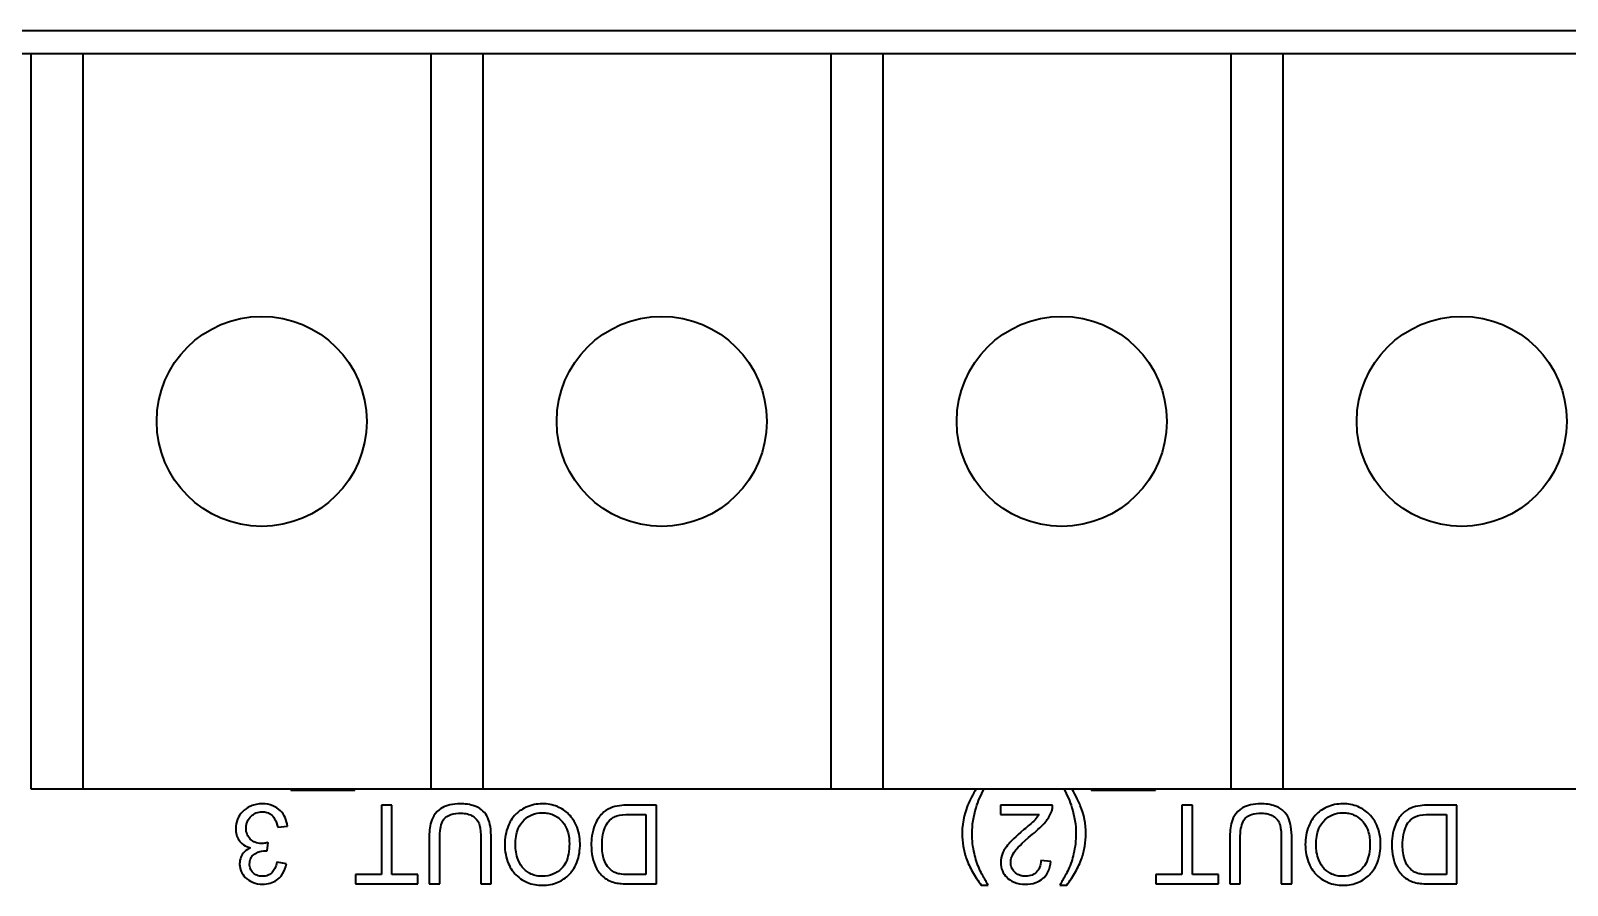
# Model space of a CAD drawing. Header units: millimetres. Extents: x 0 to 5945, y 0 to 4205.
# Drawn here: x 1643.91 to 1673.18, y 262.35 to 278.62 of the extents above; entities that cross this region are included whole.
import ezdxf

# ---------------------------------------------------------------- set-up
doc = ezdxf.new("R2010")
doc.units = ezdxf.units.MM
doc.header["$LTSCALE"] = 5
doc.layers.add('가시적인 것(ISO)', color=3, linetype='Continuous', lineweight=40)

msp = doc.modelspace()

# ---------------------------------------------------------------- linework, layer by layer
at = {"layer": '가시적인 것(ISO)'}
for p, q in [((1744.737, 278.623), (1574.737, 278.623)), ((1643.907, 278.183), (1637.287, 278.183)), ((1643.907, 278.183), (1643.907, 264.183)), ((1644.907, 278.183), (1643.907, 278.183)), ((1644.907, 264.183), (1644.907, 278.183)), ((1651.527, 278.183), (1644.907, 278.183)), ((1651.527, 278.183), (1651.527, 264.183)), ((1652.527, 278.183), (1651.527, 278.183)), ((1652.527, 264.183), (1652.527, 278.183)), ((1659.147, 278.183), (1652.527, 278.183)), ((1659.147, 278.183), (1659.147, 264.183)), ((1660.147, 278.183), (1659.147, 278.183)), ((1660.147, 264.183), (1660.147, 278.183)), ((1666.767, 278.183), (1660.147, 278.183)), ((1666.767, 278.183), (1666.767, 264.183)), ((1667.767, 278.183), (1666.767, 278.183)), ((1667.767, 264.183), (1667.767, 278.183)), ((1674.387, 278.183), (1667.767, 278.183)), ((1643.907, 264.183), (1644.907, 264.183)), ((1644.907, 264.183), (1651.527, 264.183)), ((1648.859, 264.183), (1648.859, 264.156)), ((1648.859, 264.156), (1650.08, 264.156)), ((1650.08, 264.156), (1650.08, 264.183)), ((1651.527, 264.183), (1652.527, 264.183)), ((1652.527, 264.183), (1659.147, 264.183)), ((1659.147, 264.183), (1660.147, 264.183)), ((1660.147, 264.183), (1666.767, 264.183)), ((1664.109, 264.183), (1664.109, 264.156)), ((1664.109, 264.156), (1665.33, 264.156)), ((1665.33, 264.156), (1665.33, 264.183)), ((1666.767, 264.183), (1667.767, 264.183)), ((1667.767, 264.183), (1674.387, 264.183)), ((1650.786, 263.873), (1650.587, 263.873)), ((1650.587, 263.873), (1650.587, 262.55)), ((1650.786, 262.55), (1650.786, 263.873)), ((1655.825, 263.873), (1655.284, 263.873)), ((1655.825, 262.373), (1655.825, 263.873)), ((1663.373, 263.873), (1662.382, 263.873)), ((1662.382, 263.873), (1662.382, 263.696)), ((1666.036, 263.873), (1665.837, 263.873)), ((1665.837, 263.873), (1665.837, 262.55)), ((1666.036, 262.55), (1666.036, 263.873)), ((1671.075, 263.873), (1670.534, 263.873)), ((1671.075, 262.373), (1671.075, 263.873)), ((1648.611, 263.451), (1648.795, 263.475)), ((1655.306, 263.696), (1655.627, 263.696)), ((1655.627, 263.696), (1655.627, 262.55)), ((1662.382, 263.696), (1663.117, 263.696)), ((1670.556, 263.696), (1670.877, 263.696)), ((1670.877, 263.696), (1670.877, 262.55)), ((1648.412, 263.001), (1648.432, 263.162)), ((1651.498, 263.24), (1651.498, 262.373)), ((1651.697, 262.373), (1651.697, 263.238)), ((1652.479, 263.238), (1652.479, 262.373)), ((1652.678, 262.373), (1652.678, 263.24)), ((1666.748, 263.24), (1666.748, 262.373)), ((1666.947, 262.373), (1666.947, 263.238)), ((1667.729, 263.238), (1667.729, 262.373)), ((1667.928, 262.373), (1667.928, 263.24)), ((1648.777, 262.756), (1648.593, 262.789)), ((1650.587, 262.55), (1650.091, 262.55)), ((1650.091, 262.55), (1650.091, 262.373)), ((1651.28, 262.55), (1650.786, 262.55)), ((1651.28, 262.373), (1651.28, 262.55)), ((1655.627, 262.55), (1655.311, 262.55)), ((1663.339, 262.801), (1663.149, 262.82)), ((1665.837, 262.55), (1665.341, 262.55)), ((1665.341, 262.55), (1665.341, 262.373)), ((1666.53, 262.55), (1666.036, 262.55)), ((1666.53, 262.373), (1666.53, 262.55)), ((1670.877, 262.55), (1670.561, 262.55)), ((1650.091, 262.373), (1651.28, 262.373)), ((1651.498, 262.373), (1651.697, 262.373)), ((1652.479, 262.373), (1652.678, 262.373)), ((1655.309, 262.373), (1655.825, 262.373)), ((1662.013, 262.348), (1662.144, 262.348)), ((1663.511, 262.348), (1663.643, 262.348)), ((1665.341, 262.373), (1666.53, 262.373)), ((1666.748, 262.373), (1666.947, 262.373)), ((1667.729, 262.373), (1667.928, 262.373)), ((1670.559, 262.373), (1671.075, 262.373))]:
    msp.add_line(p, q, dxfattribs=at)
for centre in [(1648.307, 271.183), (1655.927, 271.183), (1663.547, 271.183), (1671.167, 271.183)]:
    msp.add_circle(centre, 2, dxfattribs=at)
for points, knots in [([(1661.919, 264.183), (1661.854, 264.083), (1661.8, 263.975), (1661.72, 263.781), (1661.649, 263.592), (1661.649, 263.33)], [-0.1832014, -0.1832014, -0.1832014, -0.1832014, -0.0787799, -0.0787799, 0, 0, 0, 0]), ([(1661.839, 263.331), (1661.839, 263.499), (1661.865, 263.663), (1661.954, 263.948), (1662.006, 264.068), (1662.068, 264.183)], [-0.10471142, -0.10471142, -0.10471142, -0.10471142, -0.05443322, -0.05443322, -0.01516202, -0.01516202, -0.01516202, -0.01516202]), ([(1663.587, 264.183), (1663.649, 264.068), (1663.702, 263.948), (1663.79, 263.663), (1663.817, 263.499), (1663.817, 263.331)], [-0.08956306, -0.08956306, -0.08956306, -0.08956306, -0.05028586, -0.05028586, 0, 0, 0, 0]), ([(1664.006, 263.33), (1664.006, 263.515), (1663.971, 263.693), (1663.877, 263.922), (1663.825, 264.045), (1663.736, 264.183)], [-0.233985, -0.233985, -0.233985, -0.233985, -0.0717624, -0.0717624, -0.01692, -0.01692, -0.01692, -0.01692]), ([(1648.319, 263.898), (1648.279, 263.898), (1648.24, 263.895), (1648.166, 263.88), (1648.131, 263.87), (1648.03, 263.826), (1647.979, 263.785), (1647.9, 263.703), (1647.869, 263.657), (1647.824, 263.549), (1647.813, 263.49), (1647.813, 263.429)], [-0.06985908, -0.06985908, -0.06985908, -0.06985908, -0.0607385, -0.0607385, -0.05217226, -0.05217226, -0.03520118, -0.03520118, -0.01818642, -0.01818642, 0, 0, 0, 0]), ([(1648.009, 263.433), (1648.009, 263.455), (1648.011, 263.478), (1648.019, 263.521), (1648.025, 263.542), (1648.052, 263.604), (1648.078, 263.637), (1648.131, 263.688), (1648.162, 263.709), (1648.235, 263.739), (1648.276, 263.746), (1648.317, 263.746)], [-0.04480517, -0.04480517, -0.04480517, -0.04480517, -0.03953756, -0.03953756, -0.03452526, -0.03452526, -0.02387614, -0.02387614, -0.01249682, -0.01249682, 0, 0, 0, 0]), ([(1648.317, 263.746), (1648.348, 263.746), (1648.378, 263.742), (1648.434, 263.724), (1648.46, 263.711), (1648.514, 263.67), (1648.536, 263.643), (1648.582, 263.564), (1648.6, 263.506), (1648.611, 263.451)], [-0.04276956, -0.04276956, -0.04276956, -0.04276956, -0.03481239, -0.03481239, -0.02718734, -0.02718734, -0.01690671, -0.01690671, 0, 0, 0, 0]), ([(1648.795, 263.475), (1648.79, 263.531), (1648.777, 263.585), (1648.731, 263.685), (1648.7, 263.728), (1648.619, 263.809), (1648.571, 263.84), (1648.455, 263.887), (1648.387, 263.898), (1648.319, 263.898)], [-0.06885089, -0.06885089, -0.06885089, -0.06885089, -0.0529579, -0.0529579, -0.03766992, -0.03766992, -0.02055925, -0.02055925, 0, 0, 0, 0]), ([(1652.085, 263.898), (1652.021, 263.898), (1651.956, 263.893), (1651.84, 263.866), (1651.789, 263.847), (1651.72, 263.807), (1651.662, 263.771), (1651.572, 263.658), (1651.549, 263.606), (1651.507, 263.461), (1651.498, 263.349), (1651.498, 263.24)], [-0.1827395, -0.1827395, -0.1827395, -0.1827395, -0.1243095, -0.1243095, -0.0742781, -0.0742781, -0.0514626, -0.0514626, -0.0329561, -0.0329561, 0, 0, 0, 0]), ([(1652.678, 263.24), (1652.678, 263.313), (1652.674, 263.391), (1652.653, 263.52), (1652.638, 263.578), (1652.591, 263.681), (1652.56, 263.724), (1652.49, 263.789), (1652.442, 263.826), (1652.277, 263.887), (1652.178, 263.898), (1652.085, 263.898)], [-0.1666428, -0.1666428, -0.1666428, -0.1666428, -0.120317, -0.120317, -0.0849202, -0.0849202, -0.0527526, -0.0527526, -0.028158, -0.028158, 0, 0, 0, 0]), ([(1653.653, 263.898), (1653.6, 263.898), (1653.547, 263.893), (1653.443, 263.871), (1653.394, 263.855), (1653.243, 263.787), (1653.18, 263.732), (1653.077, 263.628), (1653.032, 263.547), (1652.956, 263.363), (1652.936, 263.245), (1652.936, 263.125)], [-0.08052814, -0.08052814, -0.08052814, -0.08052814, -0.075448, -0.075448, -0.0704261, -0.0704261, -0.05969695, -0.05969695, -0.03604414, -0.03604414, 0, 0, 0, 0]), ([(1653.141, 263.123), (1653.141, 263.226), (1653.155, 263.333), (1653.224, 263.497), (1653.263, 263.549), (1653.349, 263.634), (1653.399, 263.667), (1653.518, 263.717), (1653.586, 263.728), (1653.654, 263.728)], [-0.08165834, -0.08165834, -0.08165834, -0.08165834, -0.05685822, -0.05685822, -0.03882835, -0.03882835, -0.0205962, -0.0205962, 0, 0, 0, 0]), ([(1654.371, 263.142), (1654.371, 263.203), (1654.365, 263.263), (1654.34, 263.38), (1654.322, 263.437), (1654.27, 263.553), (1654.227, 263.629), (1654.092, 263.762), (1654.018, 263.811), (1653.848, 263.882), (1653.752, 263.898), (1653.653, 263.898)], [-0.1419282, -0.1419282, -0.1419282, -0.1419282, -0.11405, -0.11405, -0.0863552, -0.0863552, -0.0554723, -0.0554723, -0.0295193, -0.0295193, 0, 0, 0, 0]), ([(1653.654, 263.728), (1653.69, 263.728), (1653.725, 263.725), (1653.793, 263.712), (1653.825, 263.702), (1653.915, 263.664), (1653.967, 263.627), (1654.045, 263.548), (1654.088, 263.494), (1654.154, 263.328), (1654.167, 263.236), (1654.167, 263.145)], [-0.1304948, -0.1304948, -0.1304948, -0.1304948, -0.1101568, -0.1101568, -0.0908219, -0.0908219, -0.0538229, -0.0538229, -0.0272604, -0.0272604, 0, 0, 0, 0]), ([(1655.284, 263.873), (1655.187, 263.873), (1655.061, 263.863), (1654.887, 263.791), (1654.837, 263.757), (1654.743, 263.663), (1654.696, 263.602), (1654.594, 263.351), (1654.585, 263.207), (1654.585, 263.115)], [-0.1013045, -0.1013045, -0.1013045, -0.1013045, -0.0660401, -0.0660401, -0.0467074, -0.0467074, -0.0277304, -0.0277304, 0, 0, 0, 0]), ([(1662.989, 263.318), (1663.086, 263.398), (1663.175, 263.479), (1663.285, 263.612), (1663.325, 263.675), (1663.351, 263.745)], [-0.05177971, -0.05177971, -0.05177971, -0.05177971, -0.02233854, -0.02233854, 0, 0, 0, 0]), ([(1663.351, 263.745), (1663.359, 263.765), (1663.365, 263.786), (1663.372, 263.829), (1663.374, 263.851), (1663.373, 263.873)], [-0.01312176, -0.01312176, -0.01312176, -0.01312176, -0.00656352, -0.00656352, 0, 0, 0, 0]), ([(1667.335, 263.898), (1667.271, 263.898), (1667.206, 263.893), (1667.09, 263.866), (1667.039, 263.847), (1666.97, 263.807), (1666.912, 263.771), (1666.822, 263.658), (1666.799, 263.606), (1666.757, 263.461), (1666.748, 263.349), (1666.748, 263.24)], [-0.1827395, -0.1827395, -0.1827395, -0.1827395, -0.1243095, -0.1243095, -0.0742781, -0.0742781, -0.0514626, -0.0514626, -0.0329561, -0.0329561, 0, 0, 0, 0]), ([(1667.928, 263.24), (1667.928, 263.313), (1667.924, 263.391), (1667.903, 263.52), (1667.888, 263.578), (1667.841, 263.681), (1667.81, 263.724), (1667.74, 263.789), (1667.692, 263.826), (1667.527, 263.887), (1667.428, 263.898), (1667.335, 263.898)], [-0.1666428, -0.1666428, -0.1666428, -0.1666428, -0.120317, -0.120317, -0.0849202, -0.0849202, -0.0527526, -0.0527526, -0.028158, -0.028158, 0, 0, 0, 0]), ([(1668.903, 263.898), (1668.85, 263.898), (1668.797, 263.893), (1668.693, 263.871), (1668.644, 263.855), (1668.493, 263.787), (1668.43, 263.732), (1668.327, 263.628), (1668.282, 263.547), (1668.206, 263.363), (1668.186, 263.245), (1668.186, 263.125)], [-0.08052814, -0.08052814, -0.08052814, -0.08052814, -0.075448, -0.075448, -0.0704261, -0.0704261, -0.05969695, -0.05969695, -0.03604414, -0.03604414, 0, 0, 0, 0]), ([(1668.391, 263.123), (1668.391, 263.226), (1668.405, 263.333), (1668.474, 263.497), (1668.513, 263.549), (1668.599, 263.634), (1668.649, 263.667), (1668.768, 263.717), (1668.836, 263.728), (1668.904, 263.728)], [-0.08165834, -0.08165834, -0.08165834, -0.08165834, -0.05685822, -0.05685822, -0.03882835, -0.03882835, -0.0205962, -0.0205962, 0, 0, 0, 0]), ([(1669.621, 263.142), (1669.621, 263.203), (1669.615, 263.263), (1669.59, 263.38), (1669.572, 263.437), (1669.52, 263.553), (1669.477, 263.629), (1669.342, 263.762), (1669.268, 263.811), (1669.098, 263.882), (1669.002, 263.898), (1668.903, 263.898)], [-0.1419282, -0.1419282, -0.1419282, -0.1419282, -0.11405, -0.11405, -0.0863552, -0.0863552, -0.0554723, -0.0554723, -0.0295193, -0.0295193, 0, 0, 0, 0]), ([(1668.904, 263.728), (1668.94, 263.728), (1668.975, 263.725), (1669.043, 263.712), (1669.075, 263.702), (1669.165, 263.664), (1669.217, 263.627), (1669.295, 263.548), (1669.338, 263.494), (1669.404, 263.328), (1669.417, 263.236), (1669.417, 263.145)], [-0.1304948, -0.1304948, -0.1304948, -0.1304948, -0.1101568, -0.1101568, -0.0908219, -0.0908219, -0.0538229, -0.0538229, -0.0272604, -0.0272604, 0, 0, 0, 0]), ([(1670.534, 263.873), (1670.437, 263.873), (1670.311, 263.863), (1670.137, 263.791), (1670.087, 263.757), (1669.993, 263.663), (1669.946, 263.602), (1669.844, 263.351), (1669.835, 263.207), (1669.835, 263.115)], [-0.1013045, -0.1013045, -0.1013045, -0.1013045, -0.0660401, -0.0660401, -0.0467074, -0.0467074, -0.0277304, -0.0277304, 0, 0, 0, 0]), ([(1647.813, 263.429), (1647.813, 263.389), (1647.817, 263.349), (1647.837, 263.275), (1647.851, 263.241), (1647.89, 263.18), (1647.917, 263.147), (1647.998, 263.09), (1648.045, 263.071), (1648.093, 263.06)], [-0.0613968, -0.0613968, -0.0613968, -0.0613968, -0.04487794, -0.04487794, -0.02976308, -0.02976308, -0.0150421, -0.0150421, 0, 0, 0, 0]), ([(1648.303, 263.141), (1648.26, 263.141), (1648.218, 263.148), (1648.146, 263.179), (1648.116, 263.199), (1648.064, 263.252), (1648.044, 263.281), (1648.015, 263.352), (1648.009, 263.392), (1648.009, 263.433)], [-0.04828106, -0.04828106, -0.04828106, -0.04828106, -0.03456334, -0.03456334, -0.02296734, -0.02296734, -0.01228332, -0.01228332, 0, 0, 0, 0]), ([(1651.697, 263.238), (1651.697, 263.301), (1651.7, 263.367), (1651.719, 263.473), (1651.731, 263.521), (1651.768, 263.594), (1651.786, 263.618), (1651.838, 263.662), (1651.872, 263.68), (1651.969, 263.712), (1652.038, 263.719), (1652.102, 263.719)], [-0.06580544, -0.06580544, -0.06580544, -0.06580544, -0.05062257, -0.05062257, -0.03951225, -0.03951225, -0.0306635, -0.0306635, -0.01915675, -0.01915675, 0, 0, 0, 0]), ([(1652.102, 263.719), (1652.143, 263.719), (1652.184, 263.715), (1652.269, 263.694), (1652.302, 263.678), (1652.356, 263.646), (1652.382, 263.623), (1652.433, 263.557), (1652.447, 263.519), (1652.474, 263.419), (1652.479, 263.326), (1652.479, 263.238)], [-0.0552723, -0.0552723, -0.0552723, -0.0552723, -0.05006966, -0.05006966, -0.04418631, -0.04418631, -0.03650006, -0.03650006, -0.02622502, -0.02622502, 0, 0, 0, 0]), ([(1654.79, 263.112), (1654.79, 263.178), (1654.794, 263.247), (1654.82, 263.385), (1654.84, 263.434), (1654.877, 263.514), (1654.904, 263.555), (1654.939, 263.591)], [-0.03646535, -0.03646535, -0.03646535, -0.03646535, -0.02628406, -0.02628406, -0.01488015, -0.01488015, 0, 0, 0, 0]), ([(1654.939, 263.591), (1654.957, 263.608), (1654.976, 263.623), (1655.026, 263.652), (1655.055, 263.662), (1655.136, 263.689), (1655.218, 263.696), (1655.306, 263.696)], [-0.03972134, -0.03972134, -0.03972134, -0.03972134, -0.03404767, -0.03404767, -0.02637667, -0.02637667, 0, 0, 0, 0]), ([(1663.117, 263.696), (1663.095, 263.66), (1663.068, 263.626), (1662.974, 263.527), (1662.899, 263.468), (1662.827, 263.408)], [-0.04103729, -0.04103729, -0.04103729, -0.04103729, -0.02838873, -0.02838873, 0, 0, 0, 0]), ([(1666.947, 263.238), (1666.947, 263.301), (1666.95, 263.367), (1666.969, 263.473), (1666.981, 263.521), (1667.018, 263.594), (1667.036, 263.618), (1667.088, 263.662), (1667.122, 263.68), (1667.219, 263.712), (1667.288, 263.719), (1667.352, 263.719)], [-0.06580544, -0.06580544, -0.06580544, -0.06580544, -0.05062257, -0.05062257, -0.03951225, -0.03951225, -0.0306635, -0.0306635, -0.01915675, -0.01915675, 0, 0, 0, 0]), ([(1667.352, 263.719), (1667.393, 263.719), (1667.434, 263.715), (1667.519, 263.694), (1667.552, 263.678), (1667.606, 263.646), (1667.632, 263.623), (1667.683, 263.557), (1667.697, 263.519), (1667.724, 263.419), (1667.729, 263.326), (1667.729, 263.238)], [-0.0552723, -0.0552723, -0.0552723, -0.0552723, -0.05006966, -0.05006966, -0.04418631, -0.04418631, -0.03650006, -0.03650006, -0.02622502, -0.02622502, 0, 0, 0, 0]), ([(1670.04, 263.112), (1670.04, 263.178), (1670.044, 263.247), (1670.07, 263.385), (1670.09, 263.434), (1670.127, 263.514), (1670.154, 263.555), (1670.189, 263.591)], [-0.03646535, -0.03646535, -0.03646535, -0.03646535, -0.02628406, -0.02628406, -0.01488015, -0.01488015, 0, 0, 0, 0]), ([(1670.189, 263.591), (1670.207, 263.608), (1670.226, 263.623), (1670.276, 263.652), (1670.305, 263.662), (1670.386, 263.689), (1670.468, 263.696), (1670.556, 263.696)], [-0.03972134, -0.03972134, -0.03972134, -0.03972134, -0.03404767, -0.03404767, -0.02637667, -0.02637667, 0, 0, 0, 0]), ([(1648.432, 263.162), (1648.409, 263.156), (1648.384, 263.15), (1648.342, 263.143), (1648.322, 263.141), (1648.303, 263.141)], [-0.01294612, -0.01294612, -0.01294612, -0.01294612, -0.00574067, -0.00574067, 0, 0, 0, 0]), ([(1654.167, 263.145), (1654.167, 263.078), (1654.162, 263.008), (1654.14, 262.887), (1654.124, 262.832), (1654.079, 262.738), (1654.052, 262.697), (1653.97, 262.618), (1653.914, 262.581), (1653.79, 262.529), (1653.722, 262.517), (1653.652, 262.517)], [-0.09205293, -0.09205293, -0.09205293, -0.09205293, -0.07187986, -0.07187986, -0.05512906, -0.05512906, -0.04039251, -0.04039251, -0.02097998, -0.02097998, 0, 0, 0, 0]), ([(1653.653, 262.347), (1653.706, 262.347), (1653.758, 262.351), (1653.858, 262.37), (1653.905, 262.384), (1654.032, 262.438), (1654.103, 262.488), (1654.206, 262.594), (1654.265, 262.665), (1654.355, 262.893), (1654.371, 263.019), (1654.371, 263.142)], [-0.1914347, -0.1914347, -0.1914347, -0.1914347, -0.1588981, -0.1588981, -0.1283406, -0.1283406, -0.0734868, -0.0734868, -0.0371408, -0.0371408, 0, 0, 0, 0]), ([(1661.649, 263.33), (1661.649, 263.25), (1661.655, 263.17), (1661.682, 263.014), (1661.702, 262.938), (1661.728, 262.863)], [-0.04764847, -0.04764847, -0.04764847, -0.04764847, -0.02365155, -0.02365155, 0, 0, 0, 0]), ([(1661.882, 262.949), (1661.868, 263.012), (1661.857, 263.075), (1661.842, 263.203), (1661.839, 263.267), (1661.839, 263.331)], [-0.03855357, -0.03855357, -0.03855357, -0.03855357, -0.01921174, -0.01921174, 0, 0, 0, 0]), ([(1662.827, 263.408), (1662.654, 263.261), (1662.581, 263.186), (1662.464, 263.054), (1662.433, 262.99), (1662.396, 262.899), (1662.384, 262.842), (1662.384, 262.783)], [-0.03516027, -0.03516027, -0.03516027, -0.03516027, -0.0294768, -0.0294768, -0.01769867, -0.01769867, 0, 0, 0, 0]), ([(1662.574, 262.779), (1662.574, 262.816), (1662.582, 262.852), (1662.611, 262.927), (1662.634, 262.966), (1662.691, 263.044), (1662.765, 263.134), (1662.989, 263.318)], [-0.2183426, -0.2183426, -0.2183426, -0.2183426, -0.1577583, -0.1577583, -0.0869803, -0.0869803, 0, 0, 0, 0]), ([(1663.817, 263.331), (1663.817, 263.267), (1663.813, 263.202), (1663.799, 263.074), (1663.788, 263.01), (1663.773, 262.947)], [-0.03878008, -0.03878008, -0.03878008, -0.03878008, -0.01945438, -0.01945438, 0, 0, 0, 0]), ([(1663.928, 262.863), (1663.954, 262.938), (1663.974, 263.014), (1664, 263.17), (1664.006, 263.25), (1664.006, 263.33)], [-0.04764837, -0.04764837, -0.04764837, -0.04764837, -0.02399687, -0.02399687, 0, 0, 0, 0]), ([(1669.417, 263.145), (1669.417, 263.078), (1669.412, 263.008), (1669.39, 262.887), (1669.374, 262.832), (1669.329, 262.738), (1669.302, 262.697), (1669.22, 262.618), (1669.164, 262.581), (1669.04, 262.529), (1668.972, 262.517), (1668.902, 262.517)], [-0.09205293, -0.09205293, -0.09205293, -0.09205293, -0.07187986, -0.07187986, -0.05512906, -0.05512906, -0.04039251, -0.04039251, -0.02097998, -0.02097998, 0, 0, 0, 0]), ([(1668.903, 262.347), (1668.956, 262.347), (1669.008, 262.351), (1669.108, 262.37), (1669.155, 262.384), (1669.282, 262.438), (1669.353, 262.488), (1669.456, 262.594), (1669.515, 262.665), (1669.605, 262.893), (1669.621, 263.019), (1669.621, 263.142)], [-0.1914347, -0.1914347, -0.1914347, -0.1914347, -0.1588981, -0.1588981, -0.1283406, -0.1283406, -0.0734868, -0.0734868, -0.0371408, -0.0371408, 0, 0, 0, 0]), ([(1648.093, 263.06), (1648.052, 263.041), (1648.013, 263.017), (1647.944, 262.949), (1647.924, 262.912), (1647.894, 262.841), (1647.886, 262.799), (1647.886, 262.756)], [-0.03177885, -0.03177885, -0.03177885, -0.03177885, -0.0229015, -0.0229015, -0.0130002, -0.0130002, 0, 0, 0, 0]), ([(1648.076, 262.753), (1648.076, 262.771), (1648.078, 262.79), (1648.085, 262.825), (1648.09, 262.841), (1648.107, 262.88), (1648.122, 262.901), (1648.172, 262.947), (1648.21, 262.965), (1648.28, 262.994), (1648.331, 263.003), (1648.383, 263.003)], [-0.03345342, -0.03345342, -0.03345342, -0.03345342, -0.03023829, -0.03023829, -0.02729522, -0.02729522, -0.02280998, -0.02280998, -0.01561743, -0.01561743, 0, 0, 0, 0]), ([(1648.383, 263.003), (1648.387, 263.003), (1648.391, 263.003), (1648.401, 263.002), (1648.407, 263.001), (1648.412, 263.001)], [-0.002882985, -0.002882985, -0.002882985, -0.002882985, -0.001682254, -0.001682254, 0, 0, 0, 0]), ([(1652.936, 263.125), (1652.936, 263.06), (1652.942, 262.995), (1652.966, 262.871), (1652.984, 262.813), (1653.052, 262.655), (1653.106, 262.59), (1653.228, 262.466), (1653.315, 262.423), (1653.458, 262.363), (1653.554, 262.347), (1653.653, 262.347)], [-0.06480513, -0.06480513, -0.06480513, -0.06480513, -0.05981322, -0.05981322, -0.05512545, -0.05512545, -0.04655354, -0.04655354, -0.0296574, -0.0296574, 0, 0, 0, 0]), ([(1653.652, 262.517), (1653.615, 262.517), (1653.579, 262.52), (1653.508, 262.535), (1653.474, 262.546), (1653.399, 262.58), (1653.346, 262.611), (1653.263, 262.697), (1653.223, 262.75), (1653.155, 262.923), (1653.141, 263.024), (1653.141, 263.123)], [-0.1516136, -0.1516136, -0.1516136, -0.1516136, -0.1220791, -0.1220791, -0.0935316, -0.0935316, -0.0558687, -0.0558687, -0.0298206, -0.0298206, 0, 0, 0, 0]), ([(1654.585, 263.115), (1654.585, 263.036), (1654.592, 262.956), (1654.624, 262.805), (1654.648, 262.739), (1654.715, 262.611), (1654.762, 262.552), (1654.822, 262.502)], [-0.06427655, -0.06427655, -0.06427655, -0.06427655, -0.04327347, -0.04327347, -0.02318587, -0.02318587, 0, 0, 0, 0]), ([(1655.055, 262.581), (1655.029, 262.591), (1655.005, 262.604), (1654.959, 262.637), (1654.938, 262.657), (1654.89, 262.712), (1654.856, 262.756), (1654.8, 262.912), (1654.79, 263.012), (1654.79, 263.112)], [-0.08863704, -0.08863704, -0.08863704, -0.08863704, -0.07259706, -0.07259706, -0.05563873, -0.05563873, -0.02994642, -0.02994642, 0, 0, 0, 0]), ([(1661.728, 262.863), (1661.76, 262.774), (1661.8, 262.688), (1661.895, 262.516), (1661.951, 262.43), (1662.013, 262.348)], [-0.05910636, -0.05910636, -0.05910636, -0.05910636, -0.03070392, -0.03070392, 0, 0, 0, 0]), ([(1661.979, 262.654), (1661.959, 262.702), (1661.94, 262.75), (1661.908, 262.848), (1661.894, 262.898), (1661.882, 262.949)], [-0.03112118, -0.03112118, -0.03112118, -0.03112118, -0.01562574, -0.01562574, 0, 0, 0, 0]), ([(1663.643, 262.348), (1663.704, 262.43), (1663.761, 262.516), (1663.856, 262.688), (1663.896, 262.774), (1663.928, 262.863)], [-0.05911167, -0.05911167, -0.05911167, -0.05911167, -0.02840499, -0.02840499, 0, 0, 0, 0]), ([(1663.773, 262.947), (1663.761, 262.896), (1663.747, 262.846), (1663.714, 262.747), (1663.696, 262.699), (1663.675, 262.652)], [-0.03115365, -0.03115365, -0.03115365, -0.03115365, -0.01545144, -0.01545144, 0, 0, 0, 0]), ([(1668.186, 263.125), (1668.186, 263.06), (1668.192, 262.995), (1668.216, 262.871), (1668.234, 262.813), (1668.302, 262.655), (1668.356, 262.59), (1668.478, 262.466), (1668.565, 262.423), (1668.708, 262.363), (1668.804, 262.347), (1668.903, 262.347)], [-0.06480513, -0.06480513, -0.06480513, -0.06480513, -0.05981322, -0.05981322, -0.05512545, -0.05512545, -0.04655354, -0.04655354, -0.0296574, -0.0296574, 0, 0, 0, 0]), ([(1668.902, 262.517), (1668.865, 262.517), (1668.829, 262.52), (1668.758, 262.535), (1668.724, 262.546), (1668.649, 262.58), (1668.596, 262.611), (1668.513, 262.697), (1668.473, 262.75), (1668.405, 262.923), (1668.391, 263.024), (1668.391, 263.123)], [-0.1516136, -0.1516136, -0.1516136, -0.1516136, -0.1220791, -0.1220791, -0.0935316, -0.0935316, -0.0558687, -0.0558687, -0.0298206, -0.0298206, 0, 0, 0, 0]), ([(1669.835, 263.115), (1669.835, 263.036), (1669.842, 262.956), (1669.874, 262.805), (1669.898, 262.739), (1669.965, 262.611), (1670.012, 262.552), (1670.072, 262.502)], [-0.06427655, -0.06427655, -0.06427655, -0.06427655, -0.04327347, -0.04327347, -0.02318587, -0.02318587, 0, 0, 0, 0]), ([(1670.305, 262.581), (1670.279, 262.591), (1670.255, 262.604), (1670.209, 262.637), (1670.188, 262.657), (1670.14, 262.712), (1670.106, 262.756), (1670.05, 262.912), (1670.04, 263.012), (1670.04, 263.112)], [-0.08863704, -0.08863704, -0.08863704, -0.08863704, -0.07259706, -0.07259706, -0.05563873, -0.05563873, -0.02994642, -0.02994642, 0, 0, 0, 0]), ([(1647.886, 262.756), (1647.886, 262.731), (1647.889, 262.707), (1647.899, 262.658), (1647.906, 262.635), (1647.931, 262.578), (1647.955, 262.535), (1648.035, 262.454), (1648.084, 262.425), (1648.194, 262.379), (1648.259, 262.367), (1648.325, 262.367)], [-0.07233212, -0.07233212, -0.07233212, -0.07233212, -0.0618739, -0.0618739, -0.05139769, -0.05139769, -0.03589481, -0.03589481, -0.02003156, -0.02003156, 0, 0, 0, 0]), ([(1648.322, 262.518), (1648.303, 262.518), (1648.284, 262.52), (1648.248, 262.526), (1648.231, 262.531), (1648.187, 262.55), (1648.162, 262.567), (1648.12, 262.61), (1648.104, 262.633), (1648.081, 262.689), (1648.076, 262.72), (1648.076, 262.753)], [-0.03959792, -0.03959792, -0.03959792, -0.03959792, -0.03345358, -0.03345358, -0.02773396, -0.02773396, -0.01817037, -0.01817037, -0.00966614, -0.00966614, 0, 0, 0, 0]), ([(1648.593, 262.789), (1648.587, 262.747), (1648.576, 262.704), (1648.544, 262.637), (1648.527, 262.611), (1648.489, 262.574), (1648.464, 262.553), (1648.394, 262.524), (1648.358, 262.518), (1648.322, 262.518)], [-0.06301122, -0.06301122, -0.06301122, -0.06301122, -0.03990409, -0.03990409, -0.02276781, -0.02276781, -0.01085121, -0.01085121, 0, 0, 0, 0]), ([(1648.325, 262.367), (1648.374, 262.367), (1648.423, 262.373), (1648.513, 262.399), (1648.554, 262.418), (1648.622, 262.465), (1648.666, 262.501), (1648.742, 262.621), (1648.764, 262.688), (1648.777, 262.756)], [-0.09774393, -0.09774393, -0.09774393, -0.09774393, -0.06922545, -0.06922545, -0.04258642, -0.04258642, -0.02086501, -0.02086501, 0, 0, 0, 0]), ([(1655.311, 262.55), (1655.262, 262.55), (1655.208, 262.552), (1655.122, 262.562), (1655.085, 262.569), (1655.055, 262.581)], [-0.02271504, -0.02271504, -0.02271504, -0.02271504, -0.00972271, -0.00972271, 0, 0, 0, 0]), ([(1662.144, 262.348), (1662.11, 262.406), (1662.073, 262.472), (1662.021, 262.568), (1661.996, 262.616), (1661.979, 262.654)], [-0.03315715, -0.03315715, -0.03315715, -0.03315715, -0.01248793, -0.01248793, 0, 0, 0, 0]), ([(1662.384, 262.783), (1662.384, 262.727), (1662.394, 262.673), (1662.436, 262.572), (1662.466, 262.529), (1662.53, 262.467), (1662.573, 262.431), (1662.707, 262.377), (1662.78, 262.367), (1662.852, 262.367)], [-0.1091803, -0.1091803, -0.1091803, -0.1091803, -0.0754246, -0.0754246, -0.0432877, -0.0432877, -0.0215861, -0.0215861, 0, 0, 0, 0]), ([(1662.856, 262.519), (1662.834, 262.519), (1662.811, 262.521), (1662.768, 262.529), (1662.748, 262.535), (1662.705, 262.554), (1662.675, 262.571), (1662.622, 262.625), (1662.605, 262.65), (1662.58, 262.711), (1662.574, 262.745), (1662.574, 262.779)], [-0.05529017, -0.05529017, -0.05529017, -0.05529017, -0.04364616, -0.04364616, -0.0328661, -0.0328661, -0.0197072, -0.0197072, -0.01028467, -0.01028467, 0, 0, 0, 0]), ([(1662.852, 262.367), (1662.919, 262.367), (1662.987, 262.375), (1663.101, 262.414), (1663.148, 262.44), (1663.218, 262.5), (1663.254, 262.538), (1663.316, 262.66), (1663.332, 262.73), (1663.339, 262.801)], [-0.1036663, -0.1036663, -0.1036663, -0.1036663, -0.0688957, -0.0688957, -0.0410421, -0.0410421, -0.0211527, -0.0211527, 0, 0, 0, 0]), ([(1663.149, 262.82), (1663.149, 262.773), (1663.142, 262.726), (1663.107, 262.642), (1663.085, 262.615), (1663.042, 262.573), (1663.014, 262.555), (1662.942, 262.526), (1662.899, 262.519), (1662.856, 262.519)], [-0.03879416, -0.03879416, -0.03879416, -0.03879416, -0.03076592, -0.03076592, -0.0232504, -0.0232504, -0.01285481, -0.01285481, 0, 0, 0, 0]), ([(1663.675, 262.652), (1663.658, 262.614), (1663.633, 262.566), (1663.582, 262.471), (1663.545, 262.406), (1663.511, 262.348)], [-0.03227518, -0.03227518, -0.03227518, -0.03227518, -0.02006703, -0.02006703, 0, 0, 0, 0]), ([(1670.561, 262.55), (1670.512, 262.55), (1670.458, 262.552), (1670.372, 262.562), (1670.335, 262.569), (1670.305, 262.581)], [-0.02271504, -0.02271504, -0.02271504, -0.02271504, -0.00972271, -0.00972271, 0, 0, 0, 0]), ([(1654.822, 262.502), (1654.852, 262.476), (1654.886, 262.454), (1654.96, 262.418), (1655, 262.404), (1655.041, 262.395)], [-0.02477761, -0.02477761, -0.02477761, -0.02477761, -0.01271181, -0.01271181, 0, 0, 0, 0]), ([(1655.041, 262.395), (1655.077, 262.386), (1655.118, 262.381), (1655.205, 262.374), (1655.258, 262.373), (1655.309, 262.373)], [-0.02610579, -0.02610579, -0.02610579, -0.02610579, -0.0151034, -0.0151034, 0, 0, 0, 0]), ([(1670.072, 262.502), (1670.102, 262.476), (1670.136, 262.454), (1670.21, 262.418), (1670.25, 262.404), (1670.291, 262.395)], [-0.02477761, -0.02477761, -0.02477761, -0.02477761, -0.01271181, -0.01271181, 0, 0, 0, 0]), ([(1670.291, 262.395), (1670.327, 262.386), (1670.368, 262.381), (1670.455, 262.374), (1670.508, 262.373), (1670.559, 262.373)], [-0.02610579, -0.02610579, -0.02610579, -0.02610579, -0.0151034, -0.0151034, 0, 0, 0, 0])]:
    msp.add_open_spline(points, degree=3, knots=knots, dxfattribs=at)

doc.saveas('drawing.dxf')
